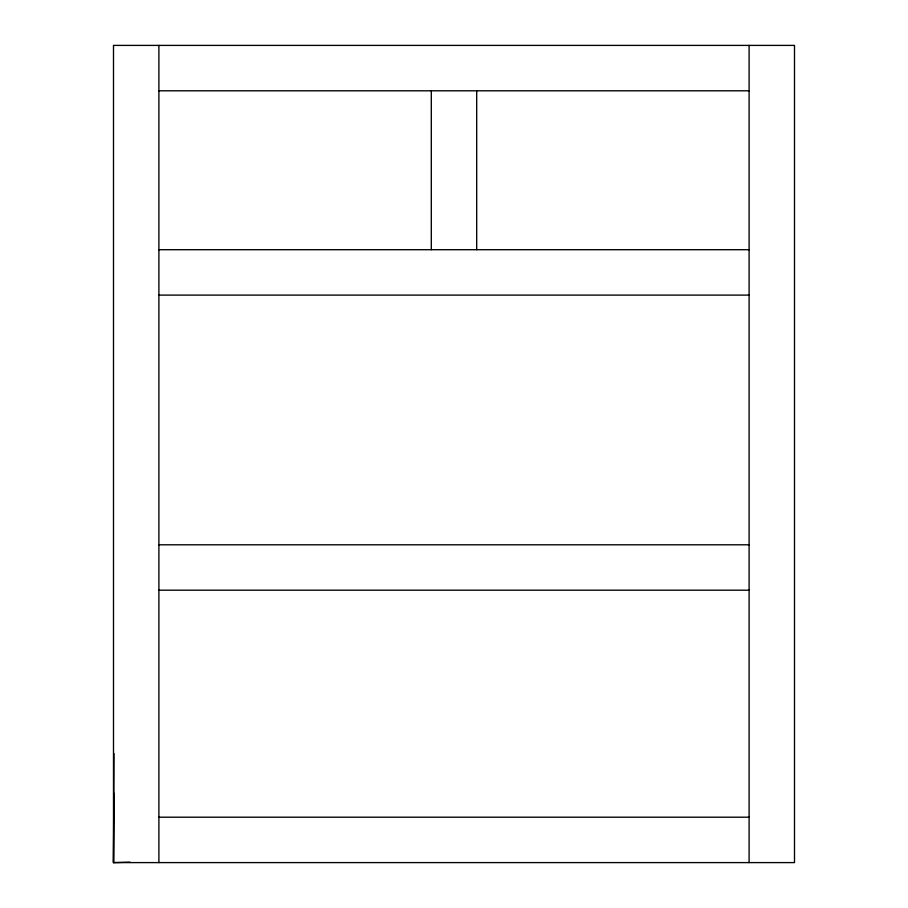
<?xml version="1.0" encoding="UTF-8"?>
<svg xmlns="http://www.w3.org/2000/svg" width="908" height="908" viewBox="0 0 908 908"><rect width="100%" height="100%" fill="white"/><g stroke="black" fill="none" stroke-linecap="round" stroke-linejoin="round"><path stroke-width="1.36" d="M130.014 862.146L113.5 862.6L113.5 45.4L794.5 45.4L794.5 862.6L113.5 862.6L113.954 753.549M113.5 862.6L113.954 793.206M158.9 90.8L749.1 90.8M158.9 249.7L749.1 249.7M158.9 295.1L749.1 295.1M158.9 544.8L749.1 544.8M158.9 590.2L749.1 590.2M158.9 817.2L749.1 817.2M749.1 45.4L749.1 862.6M476.7 90.8L476.7 249.7M431.3 90.8L431.3 249.7M158.9 45.4L158.9 862.6"/></g></svg>
